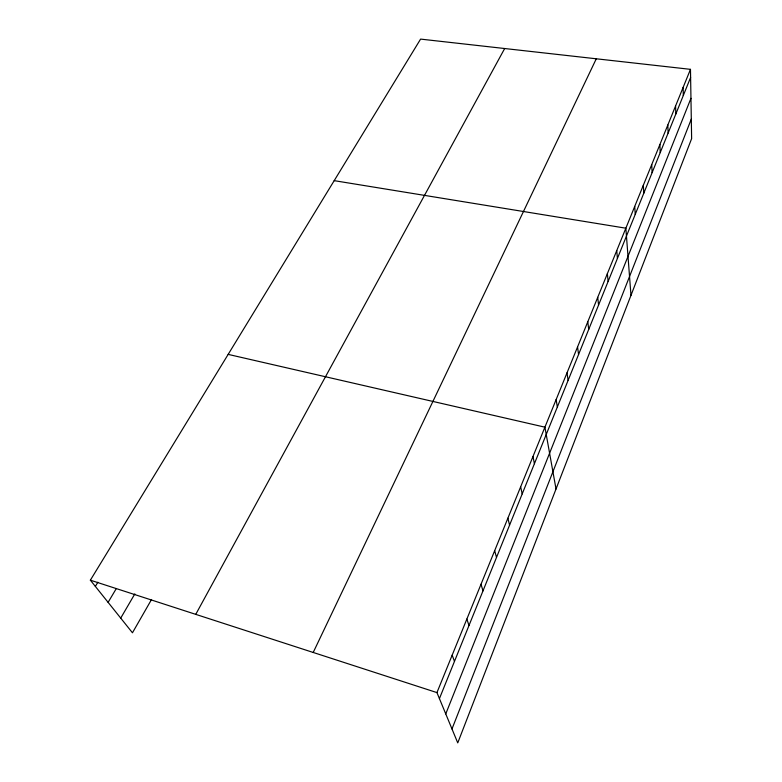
<?xml version="1.0" encoding="UTF-8"?>
<svg xmlns="http://www.w3.org/2000/svg" width="782" height="782" viewBox="0 0 782 782"><rect width="100%" height="100%" fill="white"/><g stroke="black" fill="none" stroke-linecap="round" stroke-linejoin="round"><path stroke-width="1.17" d="M451.986 728.951L691.308 119.099M445.76 713.907L690.956 98.307M439.425 698.6L690.614 77.438M690.477 69.344L691.63 138.639L457.753 742.9L436.942 692.598L690.477 69.344L420.589 39.1L90.37 580.176L132.461 632.785L151.532 599.501M313.211 652.462L596.285 58.787M195.754 614.359L504.673 48.523M120.721 618.112L134.836 593.9M108.111 602.355L116.078 588.954M95.355 586.402L97.877 582.228M334.197 180.652L625.854 228.197L630.976 295.352M228.168 354.383L544.917 427.177L556.022 489.014M90.37 580.176L436.942 692.598M452.172 655.16L454.479 661.386M466.854 619.07L468.985 625.492M481.018 584.252L482.993 590.869M494.683 550.655L496.511 557.429M507.889 518.202L509.571 525.133M520.646 486.834L522.2 493.911M532.982 456.512L534.409 463.706M556.139 399.592L557.341 407.011M567.009 372.858L568.113 380.365M577.556 346.934L578.563 354.52M587.79 321.773L588.709 329.437M597.722 297.356L598.562 305.078M607.37 273.641L608.122 281.422M616.744 250.592L617.418 258.431M634.72 206.419L635.248 214.346M643.332 185.236L643.801 193.203M651.719 164.621L652.12 172.617M659.881 144.553L660.223 152.578M667.828 125.012L668.121 133.057M675.58 105.971L675.814 114.045M683.126 87.418L683.302 95.512"/></g></svg>
